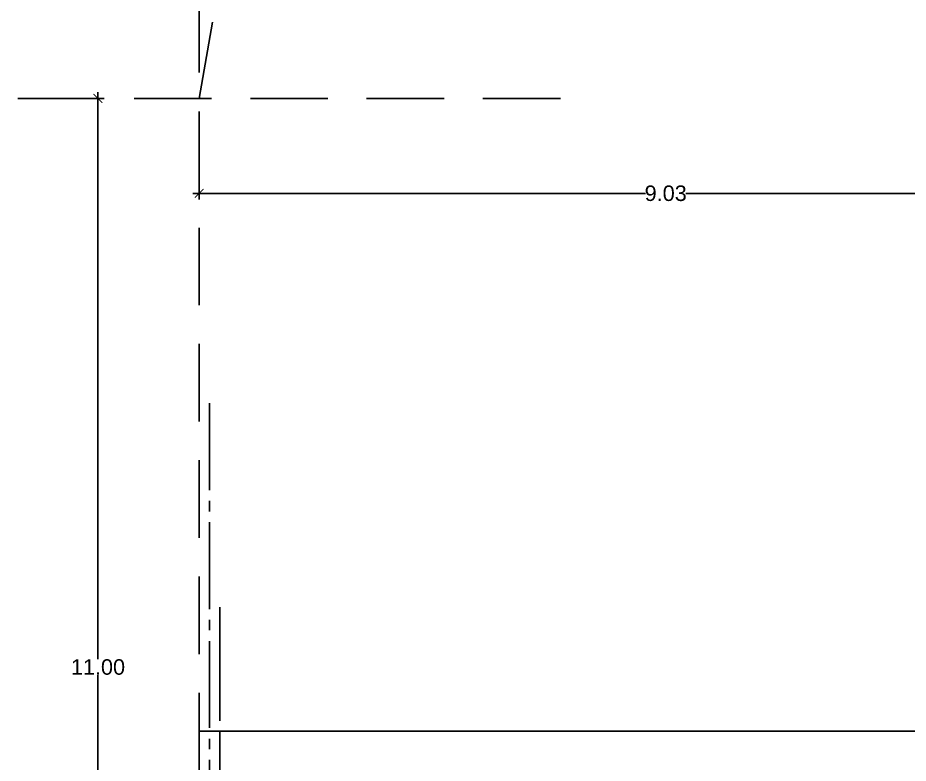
# Model space of a CAD drawing. Header units: millimetres. Extents: x 1217 to 2428, y 234 to 644.
# Drawn here: x 2111.86 to 2120.47, y 380.74 to 387.95 of the extents above; entities that cross this region are included whole.
import ezdxf

# ---------------------------------------------------------------- set-up
doc = ezdxf.new("R2010")
doc.units = ezdxf.units.MM
doc.linetypes.add('ACAD_ISO04W100', pattern=[30, 24, -3, 0, -3])
doc.linetypes.add('HIDDEN', pattern=[0.375, 0.25, -0.125])
doc.layers.get('0').update_dxf_attribs({"lineweight": 5})
for name, color, linetype in [('0.1', 251, 'Continuous'), ('0.2', 2, 'Continuous'), ('0.3', 6, 'Continuous'), ('COTAS', 252, 'Continuous'), ('EJES', 8, 'Continuous')]:
    doc.layers.add(name, color=color, linetype=linetype)
doc.styles.add('INTERARQ', font='arial.ttf')
doc.dimstyles.new('ESCALA_1-50', dxfattribs={"dimtxt": 0.15, "dimasz": 0.06, "dimexe": 0.18, "dimexo": 0.0625, "dimgap": 0, "dimtad": 0, "dimtih": 1, "dimtoh": 1, "dimzin": 0, "dimdsep": 46, "dimtxsty": 'INTERARQ', "dimblk": 'DIMTICK', "dimcen": 0, "dimse1": 1, "dimse2": 1, "dimclrd": 256, "dimclre": 1, "dimclrt": 2, "dimadec": 0, "dimazin": 0, "dimtfac": 4.5, "dimtofl": 0, "dimtmove": 2, "dimatfit": 3, "dimldrblk": 'DIMTICK', "dimfxl": 1, "dimtolj": 1, "dimtzin": 0, "dimarcsym": 0})

# ---------------------------------------------------------------- blocks, each defined once
blk = doc.blocks.new('DIMTICK')
at = {"color": 1}
for p, q in [((-1, 0), (1, 0)), ((0, 1), (0, -1))]:
    blk.add_line(p, q, dxfattribs=at)
at = {"color": 3, "const_width": 0.141}
blk.add_lwpolyline([(0.71, 0.71), (-0.71, -0.71)], dxfattribs=at)
blk = doc.blocks.new('*D1696')
at = {"layer": 'COTAS', "lineweight": -2, "ltscale": 3, "transparency": 16777216}
for p, q in [((2112.6326, 387.111), (2112.6326, 381.7476)), ((2112.6326, 376.231), (2112.6326, 381.5944))]:
    blk.add_line(p, q, dxfattribs=at)
at = {"layer": 'DEFPOINTS', "color": 0, "ltscale": 3, "transparency": 16777216}
for p in [(2112.8792, 387.171, 0), (2112.6326, 376.171), (2113.0641, 376.171, 0)]:
    blk.add_point(p, dxfattribs=at)
at = {"layer": 'COTAS', "lineweight": -2, "ltscale": 3, "transparency": 16777216, "xscale": 0.06, "yscale": 0.06, "zscale": 0.06}
for p, rotation in [((2112.6326, 387.171), 90), ((2112.6326, 376.171), 270)]:
    blk.add_blockref('DIMTICK', p, dxfattribs=dict(at, rotation=rotation))
at = {"layer": 'COTAS', "color": 2, "ltscale": 3, "transparency": 16777216, "insert": (2112.6326, 381.671), "char_height": 0.15, "attachment_point": 5, "style": 'INTERARQ'}
blk.add_mtext('\\A1;11.00', dxfattribs=at)
blk = doc.blocks.new('*D1697')
at = {"layer": 'COTAS', "lineweight": -2, "ltscale": 3, "transparency": 16777216}
for p, q in [((2113.6718, 386.2531), (2117.9305, 386.2531)), ((2122.579, 386.2531), (2118.3202, 386.2531))]:
    blk.add_line(p, q, dxfattribs=at)
at = {"layer": 'DEFPOINTS', "color": 0, "ltscale": 3, "transparency": 16777216}
for p in [(2113.6118, 386.2531), (2122.639, 382.701, 0), (2113.6118, 381.051, 0)]:
    blk.add_point(p, dxfattribs=at)
at = {"layer": 'COTAS', "lineweight": -2, "ltscale": 3, "transparency": 16777216, "xscale": 0.06, "yscale": 0.06, "zscale": 0.06, "rotation": 180}
blk.add_blockref('DIMTICK', (2113.6118, 386.2531), dxfattribs=at)
at = {"layer": 'COTAS', "lineweight": -2, "ltscale": 3, "transparency": 16777216, "xscale": 0.06, "yscale": 0.06, "zscale": 0.06}
blk.add_blockref('DIMTICK', (2122.639, 386.2531), dxfattribs=at)
at = {"layer": 'COTAS', "color": 2, "ltscale": 3, "transparency": 16777216, "insert": (2118.1254, 386.2531), "char_height": 0.15, "attachment_point": 5, "style": 'INTERARQ'}
blk.add_mtext('\\A1;9.03', dxfattribs=at)

msp = doc.modelspace()

# ---------------------------------------------------------------- linework, layer by layer
at = {"layer": '0.1', "ltscale": 3}
msp.add_line((2116.72705, 381.05099, 0), (2121.30035, 381.05099, 0), dxfattribs=at)
at = {"layer": '0.1', "ltscale": 3, "elevation": 0}
for points in [[(2113.81159, 381.15099), (2113.81159, 382.25099)], [(2113.81177, 381.05099), (2116.72705, 381.05099)], [(2118.38481, 381.05099), (2118.9137, 381.05099)], [(2119.1137, 381.05099), (2119.64258, 381.05099)], [(2119.84258, 381.05099), (2120.37146, 381.05099)]]:
    msp.add_lwpolyline(points, dxfattribs=at)
at = {"layer": '0.2', "linetype": 'HIDDEN', "ltscale": 3, "elevation": 0}
for points in [[(2113.61178, 387.17099), (2122.64854, 438.42099)], [(2113.61177, 376.17099), (2113.61178, 395.43387)], [(2111.85716, 387.17099), (2117.18155, 387.17099)]]:
    msp.add_lwpolyline(points, dxfattribs=at)
at = {"layer": '0.3', "ltscale": 3, "elevation": 0}
msp.add_lwpolyline([(2113.61178, 376.67099), (2113.61178, 381.05099), (2113.81177, 381.05099), (2113.81177, 376.67099)], dxfattribs=at)
at = {"layer": 'EJES', "linetype": 'ACAD_ISO04W100', "ltscale": 0.035, "elevation": 0}
msp.add_lwpolyline([(2113.71178, 384.22243), (2113.71178, 373.9818)], dxfattribs=at)

# ---------------------------------------------------------------- dimensions: what is measured, and where the dimension line sits
at = {"layer": 'COTAS', "ltscale": 3}
for base, p1, p2, angle, picture, middle in [((2112.6326, 376.17099, 0), (2112.87916, 387.17099, 0), (2113.06408, 376.17099, 0), 90, '*D1696', (2112.6326, 381.67099, 0)), ((2113.61178, 386.25306, 0), (2122.63895, 382.70099, 0), (2113.61178, 381.05099, 0), 180, '*D1697', (2118.12536, 386.25306, 0))]:
    dim = msp.add_linear_dim(base=base, p1=p1, p2=p2, angle=angle, dimstyle='ESCALA_1-50', dxfattribs=at)
    dim.commit()
    dim.dimension.update_dxf_attribs({"geometry": picture, "text_midpoint": middle})

doc.saveas('drawing.dxf')
